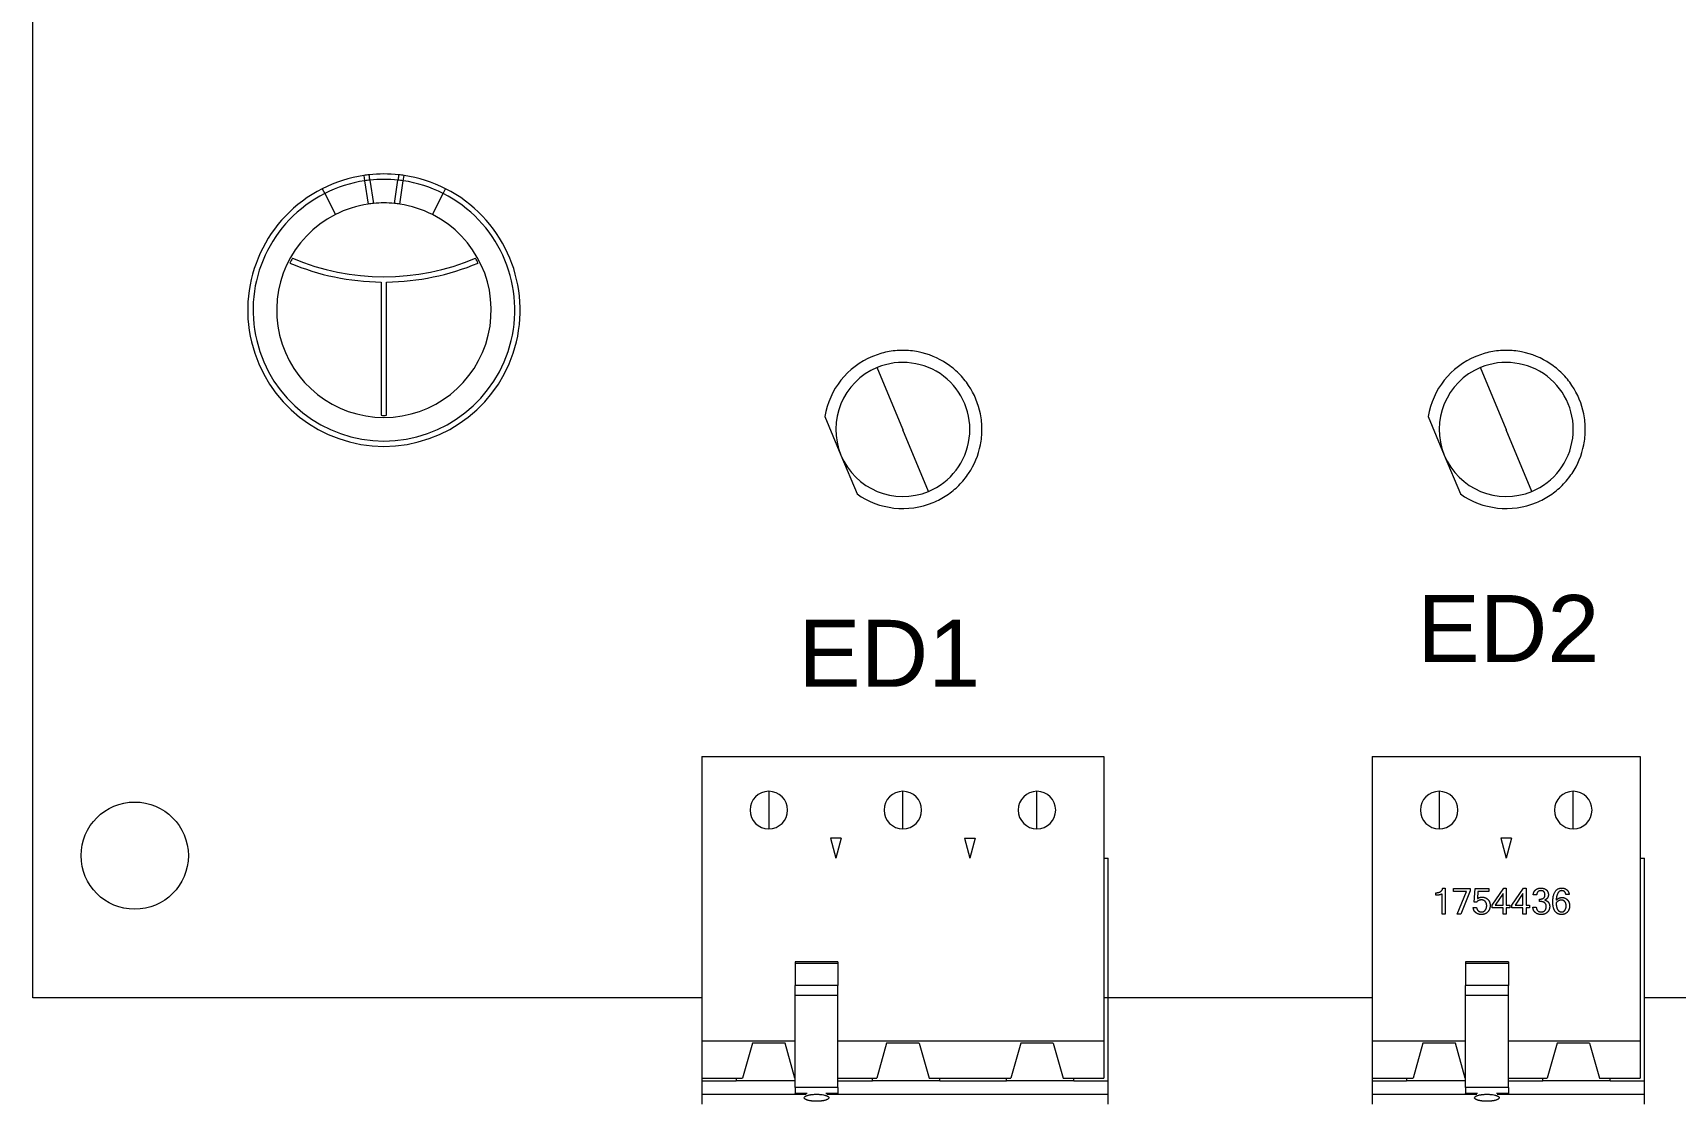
# Model space of a CAD drawing. Header units: millimetres. Extents: x -118 to 1430, y 370 to 1370.
# Drawn here: x 362.7 to 423.9, y 463 to 503 of the extents above; entities that cross this region are included whole.
import ezdxf

# ---------------------------------------------------------------- set-up
doc = ezdxf.new("R2010")
doc.units = ezdxf.units.MM
doc.layers.add('TANGENT EDGES', color=7, linetype='Continuous', lineweight=0)
doc.layers.add('VISIBLE', color=7, linetype='Continuous', lineweight=0)
doc.styles.get("Standard").update_dxf_attribs({"font": 'arial.ttf'})

msp = doc.modelspace()

# ---------------------------------------------------------------- linework, layer by layer
at = {"layer": 'TANGENT EDGES'}
for p, q in [((375.032, 497.641), (375.061, 497.443)), ((375.061, 497.443), (375.191, 496.573)), ((375.26, 497.468), (375.39, 496.597)), ((376.174, 496.597), (376.304, 497.468)), ((376.372, 496.573), (376.502, 497.443)), ((376.502, 497.443), (376.532, 497.641)), ((373.482, 497.146), (373.572, 496.968)), ((373.572, 496.968), (373.971, 496.183)), ((377.593, 496.183), (377.991, 496.968)), ((377.991, 496.968), (378.082, 497.146)), ((395.129, 488.177), (394.175, 490.477)), ((417.629, 488.177), (416.675, 490.477)), ((396.091, 485.858), (395.137, 488.158)), ((418.591, 485.858), (417.637, 488.158)), ((390.133, 474.67), (390.133, 473.27)), ((395.133, 473.27), (395.133, 474.67)), ((400.133, 473.27), (400.133, 474.67)), ((415.133, 474.67), (415.133, 473.27)), ((420.133, 473.27), (420.133, 474.67)), ((392.713, 468.246), (391.113, 468.246)), ((417.713, 468.246), (416.113, 468.246)), ((392.713, 467.425), (391.113, 467.425)), ((417.713, 467.425), (416.113, 467.425)), ((391.561, 463.402), (391.113, 463.402)), ((392.713, 463.402), (392.265, 463.402)), ((416.561, 463.402), (416.113, 463.402)), ((417.713, 463.402), (417.265, 463.402))]:
    msp.add_line(p, q, dxfattribs=at)
for centre, radius, start, end in [((375.782, 492.616), 4.88, 98.49015, 116.92055), ((375.78, 492.63), 4.867, 96.13798, 98.49329), ((375.782, 492.616), 4.88, 83.85882, 96.14118), ((375.783, 492.63), 4.867, 81.50671, 83.86202), ((375.782, 492.616), 4.88, 63.07945, 81.50985), ((375.782, 492.616), 4.88, 116.92064, 63.07936), ((395.133, 488.167), 0.01, 112.52267, 292.52267), ((395.133, 488.167), 0.01, 292.52267, 112.52267), ((417.633, 488.167), 0.01, 112.52267, 292.52267), ((417.633, 488.167), 0.01, 292.52267, 112.52267), ((390.133, 473.97), 0.7, 90, 270), ((390.133, 473.97), 0.7, 270, 90), ((395.133, 473.97), 0.7, 90, 270), ((395.133, 473.97), 0.7, 270, 90), ((400.133, 473.97), 0.7, 90, 270), ((400.133, 473.97), 0.7, 270, 90), ((415.133, 473.97), 0.7, 90, 270), ((415.133, 473.97), 0.7, 270, 90), ((420.133, 473.97), 0.7, 90, 270), ((420.133, 473.97), 0.7, 270, 90)]:
    msp.add_arc(centre, radius, start, end, dxfattribs=at)
for centre, major_axis, ratio, start_param, end_param in [((375.26, 497.469), (-0.03, 0.198), 0.000328, 4.71129, 6.283185), ((376.304, 497.469), (-0.029, -0.198), 0.000506, -3.141545, -1.570256)]:
    msp.add_ellipse(centre, major_axis=major_axis, ratio=ratio, start_param=start_param, end_param=end_param, dxfattribs=at)
at = {"layer": 'VISIBLE'}
for p, q in [((362.689, 466.97), (362.689, 553.57)), ((375.232, 497.667), (375.23, 497.666)), ((376.333, 497.666), (376.332, 497.667)), ((375.682, 493.666), (375.682, 488.695)), ((375.882, 488.695), (375.882, 493.666)), ((392.224, 488.656), (392.824, 487.21)), ((414.724, 488.656), (415.324, 487.21)), ((392.824, 487.21), (393.424, 485.763)), ((415.324, 487.21), (415.924, 485.763)), ((387.633, 475.97), (387.633, 466.97)), ((387.633, 475.97), (402.633, 475.97)), ((402.633, 475.97), (402.633, 466.97)), ((412.633, 475.97), (412.633, 466.97)), ((412.633, 475.97), (422.633, 475.97)), ((422.633, 475.97), (422.633, 466.97)), ((392.834, 472.92), (392.432, 472.92)), ((392.432, 472.92), (392.633, 472.17)), ((392.834, 472.92), (392.633, 472.17)), ((397.432, 472.92), (397.834, 472.92)), ((397.432, 472.92), (397.633, 472.17)), ((397.834, 472.92), (397.633, 472.17)), ((417.834, 472.92), (417.432, 472.92)), ((417.432, 472.92), (417.633, 472.17)), ((417.834, 472.92), (417.633, 472.17)), ((402.633, 472.17), (402.793, 472.17)), ((402.793, 463.87), (402.793, 472.17)), ((422.633, 472.17), (422.793, 472.17)), ((422.793, 463.87), (422.793, 472.17)), ((415.267, 471.06), (415.361, 471.06)), ((415.361, 471.06), (415.361, 470.09)), ((415.667, 470.931), (415.667, 471.044)), ((415.667, 471.044), (416.284, 471.044)), ((416.284, 471.044), (416.284, 470.958)), ((416.435, 470.54), (416.475, 471.044)), ((416.475, 471.044), (416.987, 471.044)), ((416.987, 471.044), (416.987, 470.931)), ((417.106, 470.426), (417.541, 471.056)), ((417.541, 471.056), (417.637, 471.056)), ((417.637, 471.056), (417.637, 470.426)), ((417.848, 470.426), (418.282, 471.056)), ((418.282, 471.056), (418.379, 471.056)), ((418.379, 471.056), (418.379, 470.426)), ((415.009, 470.791), (415.009, 470.887)), ((415.238, 470.09), (415.238, 470.841)), ((416.156, 470.931), (415.667, 470.931)), ((415.8, 470.09), (416.156, 470.931)), ((416.284, 470.958), (415.937, 470.09)), ((416.531, 470.54), (416.435, 470.54)), ((416.58, 470.931), (416.559, 470.666)), ((416.987, 470.931), (416.58, 470.931)), ((417.106, 470.318), (417.106, 470.426)), ((417.514, 470.863), (417.221, 470.426)), ((417.221, 470.426), (417.514, 470.426)), ((417.514, 470.426), (417.514, 470.863)), ((417.637, 470.426), (417.766, 470.426)), ((417.766, 470.426), (417.766, 470.318)), ((417.848, 470.318), (417.848, 470.426)), ((418.255, 470.863), (417.963, 470.426)), ((417.963, 470.426), (418.255, 470.426)), ((418.255, 470.426), (418.255, 470.863)), ((418.379, 470.426), (418.507, 470.426)), ((418.507, 470.426), (418.507, 470.318)), ((418.767, 470.812), (418.64, 470.812)), ((418.872, 470.555), (418.872, 470.651)), ((418.872, 470.651), (418.9, 470.651)), ((418.919, 470.555), (418.872, 470.555)), ((419.981, 470.823), (419.854, 470.823)), ((415.361, 470.09), (415.238, 470.09)), ((415.937, 470.09), (415.8, 470.09)), ((416.401, 470.34), (416.527, 470.34)), ((417.514, 470.318), (417.106, 470.318)), ((417.514, 470.09), (417.514, 470.318)), ((417.637, 470.09), (417.514, 470.09)), ((417.637, 470.318), (417.637, 470.09)), ((417.766, 470.318), (417.637, 470.318)), ((418.255, 470.318), (417.848, 470.318)), ((418.255, 470.09), (418.255, 470.318)), ((418.379, 470.09), (418.255, 470.09)), ((418.507, 470.318), (418.379, 470.318)), ((418.379, 470.318), (418.379, 470.09)), ((418.628, 470.342), (418.755, 470.342)), ((392.713, 468.31), (391.113, 468.31)), ((391.113, 468.31), (391.113, 468.246)), ((391.113, 468.246), (391.113, 467.425)), ((392.713, 468.31), (392.713, 468.246)), ((392.713, 468.246), (392.713, 467.425)), ((417.713, 468.31), (416.113, 468.31)), ((416.113, 468.31), (416.113, 468.246)), ((416.113, 468.246), (416.113, 467.425)), ((417.713, 468.31), (417.713, 468.246)), ((417.713, 468.246), (417.713, 467.425)), ((391.113, 467.055), (391.113, 467.425)), ((392.713, 467.055), (392.713, 467.425)), ((416.113, 467.055), (416.113, 467.425)), ((417.713, 467.055), (417.713, 467.425)), ((387.633, 466.97), (362.689, 466.97)), ((387.633, 466.97), (387.633, 465.344)), ((392.713, 467.055), (391.113, 467.055)), ((391.113, 463.627), (391.113, 467.055)), ((392.713, 463.627), (392.713, 467.055)), ((412.633, 466.97), (402.633, 466.97)), ((412.633, 466.97), (402.633, 466.97)), ((402.633, 466.97), (402.633, 465.344)), ((412.633, 466.97), (412.633, 465.344)), ((417.713, 467.055), (416.113, 467.055)), ((416.113, 463.627), (416.113, 467.055)), ((417.713, 463.627), (417.713, 467.055)), ((422.633, 466.97), (422.633, 465.344)), ((425.133, 466.97), (422.793, 466.97)), ((391.113, 465.344), (387.633, 465.344)), ((387.633, 465.344), (387.633, 463.97)), ((389.528, 465.27), (389.158, 463.97)), ((390.738, 465.27), (389.528, 465.27)), ((391.108, 463.97), (390.738, 465.27)), ((402.633, 465.344), (392.713, 465.344)), ((394.528, 465.27), (394.158, 463.97)), ((395.738, 465.27), (394.528, 465.27)), ((395.738, 465.27), (396.108, 463.97)), ((399.528, 465.27), (399.158, 463.97)), ((400.738, 465.27), (399.528, 465.27)), ((400.738, 465.27), (401.108, 463.97)), ((402.633, 465.344), (402.633, 463.97)), ((416.113, 465.344), (412.633, 465.344)), ((412.633, 465.344), (412.633, 463.97)), ((414.528, 465.27), (414.158, 463.97)), ((415.738, 465.27), (414.528, 465.27)), ((416.108, 463.97), (415.738, 465.27)), ((422.633, 465.344), (417.713, 465.344)), ((419.528, 465.27), (419.158, 463.97)), ((420.738, 465.27), (419.528, 465.27)), ((420.738, 465.27), (421.108, 463.97)), ((422.633, 465.344), (422.633, 463.97)), ((387.633, 463.97), (389.158, 463.97)), ((387.633, 463.97), (387.633, 463.87)), ((387.633, 463.87), (387.633, 463.37)), ((387.633, 463.87), (388.918, 463.87)), ((388.918, 463.97), (388.918, 463.87)), ((391.113, 463.87), (388.918, 463.87)), ((391.108, 463.97), (391.113, 463.97)), ((392.713, 463.627), (391.113, 463.627)), ((391.113, 463.627), (391.113, 463.402)), ((392.713, 463.97), (394.158, 463.97)), ((392.713, 463.87), (393.998, 463.87)), ((392.713, 463.627), (392.713, 463.402)), ((393.998, 463.87), (393.998, 463.97)), ((396.508, 463.87), (393.998, 463.87)), ((396.108, 463.97), (399.158, 463.97)), ((396.508, 463.87), (396.508, 463.97)), ((396.508, 463.87), (398.998, 463.87)), ((398.998, 463.87), (398.998, 463.97)), ((401.508, 463.87), (398.998, 463.87)), ((401.108, 463.97), (402.633, 463.97)), ((401.508, 463.87), (401.508, 463.97)), ((401.508, 463.87), (402.793, 463.87)), ((402.793, 463.37), (402.793, 463.87)), ((412.633, 463.97), (414.158, 463.97)), ((412.633, 463.97), (412.633, 463.87)), ((412.633, 463.87), (412.633, 463.37)), ((412.633, 463.87), (413.918, 463.87)), ((413.918, 463.97), (413.918, 463.87)), ((416.113, 463.87), (413.918, 463.87)), ((416.108, 463.97), (416.113, 463.97)), ((417.713, 463.627), (416.113, 463.627)), ((416.113, 463.627), (416.113, 463.402)), ((417.713, 463.97), (419.158, 463.97)), ((417.713, 463.87), (418.998, 463.87)), ((417.713, 463.627), (417.713, 463.402)), ((418.998, 463.87), (418.998, 463.97)), ((421.508, 463.87), (418.998, 463.87)), ((421.108, 463.97), (422.633, 463.97)), ((421.508, 463.87), (421.508, 463.97)), ((421.508, 463.87), (422.793, 463.87)), ((422.793, 463.37), (422.793, 463.87)), ((387.633, 463.37), (391.532, 463.37)), ((387.633, 463.37), (387.633, 463)), ((391.113, 463.37), (391.113, 463.402)), ((392.295, 463.37), (402.793, 463.37)), ((392.713, 463.37), (392.713, 463.402)), ((402.793, 463), (402.793, 463.37)), ((412.633, 463.37), (416.532, 463.37)), ((412.633, 463.37), (412.633, 463)), ((416.113, 463.37), (416.113, 463.402)), ((417.295, 463.37), (422.793, 463.37)), ((417.713, 463.37), (417.713, 463.402)), ((422.793, 463), (422.793, 463.37))]:
    msp.add_line(p, q, dxfattribs=at)
msp.add_circle((366.489, 472.27), 2, dxfattribs=at)
for centre, radius, start, end in [((375.782, 492.616), 5.08, 98.49006, 116.92064), ((375.782, 492.616), 5.08, 96.23374, 98.49006), ((375.782, 492.616), 5.08, 83.78453, 96.21547), ((375.782, 492.616), 5.08, 81.50994, 83.76626), ((375.782, 492.616), 5.08, 63.07936, 81.50994), ((375.782, 492.616), 5.08, 116.92064, 270), ((375.782, 492.616), 5.08, 270, 63.07936), ((375.782, 492.616), 4, 116.92058, 270.00006), ((375.782, 492.616), 4, 98.49015, 116.92055), ((375.781, 492.624), 3.992, 95.62124, 98.49289), ((375.782, 492.616), 4, 90, 95.62408), ((375.782, 492.616), 4, 84.37592, 90), ((375.782, 492.616), 4, 269.99993, 63.07943), ((375.783, 492.624), 3.992, 81.50711, 84.37876), ((375.782, 492.616), 4, 63.07945, 81.50985), ((375.775, 492.62), 3.916, 150.45217, 153.39154), ((375.782, 502.704), 9.039, 247.16704, 269.3661), ((375.782, 502.704), 8.839, 247.28605, 292.71395), ((375.782, 502.704), 9.039, 270.6339, 292.83296), ((375.788, 492.62), 3.916, 26.60846, 29.54783), ((395.133, 488.167), 2.95, 112.52267, 170.45889), ((395.133, 488.167), 2.95, 101.27267, 112.52267), ((395.133, 488.167), 2.5, 292.52267, 112.52267), ((395.133, 488.167), 2.95, 90.02267, 101.27267), ((395.133, 488.167), 2.95, 78.77267, 90.02267), ((395.133, 488.167), 2.95, 56.27267, 78.77267), ((395.133, 488.167), 2.95, 45.02267, 56.27267), ((417.633, 488.167), 2.95, 112.52267, 170.45889), ((417.633, 488.167), 2.95, 101.27267, 112.52267), ((417.633, 488.167), 2.5, 292.52267, 112.52267), ((417.633, 488.167), 2.95, 90.02267, 101.27267), ((417.633, 488.167), 2.95, 78.77267, 90.02267), ((417.633, 488.167), 2.95, 56.27267, 78.77267), ((417.633, 488.167), 2.95, 45.02267, 56.27267), ((395.133, 488.167), 2.5, 112.52267, 292.52267), ((395.133, 488.167), 2.95, 33.77267, 45.02267), ((417.633, 488.167), 2.5, 112.52267, 292.52267), ((417.633, 488.167), 2.95, 33.77267, 45.02267), ((395.133, 488.167), 2.95, 11.27267, 33.77267), ((417.633, 488.167), 2.95, 11.27267, 33.77267), ((395.133, 488.167), 2.95, 0.02267, 11.27267), ((417.633, 488.167), 2.95, 0.02267, 11.27267), ((375.782, 492.609), 3.916, 268.53659, 271.46341), ((395.133, 488.167), 2.95, 348.77267, 0.02267), ((417.633, 488.167), 2.95, 348.77267, 0.02267), ((395.133, 488.167), 2.95, 326.27267, 348.77267), ((417.633, 488.167), 2.95, 326.27267, 348.77267), ((395.133, 488.167), 2.95, 315.02267, 326.27267), ((417.633, 488.167), 2.95, 315.02267, 326.27267), ((395.133, 488.167), 2.95, 234.58646, 292.52267), ((395.133, 488.167), 2.95, 292.52267, 303.77267), ((395.133, 488.167), 2.95, 303.77267, 315.02267), ((417.633, 488.167), 2.95, 234.58646, 292.52267), ((417.633, 488.167), 2.95, 292.52267, 303.77267), ((417.633, 488.167), 2.95, 303.77267, 315.02267)]:
    msp.add_arc(centre, radius, start, end, dxfattribs=at)
for points in [[(415.009, 470.887), (415.234, 470.887), (415.267, 471.06)], [(418.64, 470.812), (418.654, 470.933), (418.733, 470.997)], [(418.733, 470.997), (418.812, 471.06), (418.927, 471.06)], [(418.929, 470.964), (418.784, 470.964), (418.767, 470.812)], [(418.927, 471.06), (419.054, 471.06), (419.13, 470.991)], [(419.04, 470.926), (419.001, 470.964), (418.929, 470.964)], [(419.13, 470.991), (419.206, 470.922), (419.206, 470.812)], [(419.371, 470.536), (419.371, 471.06), (419.708, 471.06)], [(419.702, 470.964), (419.614, 470.964), (419.559, 470.871)], [(419.854, 470.823), (419.838, 470.964), (419.702, 470.964)], [(419.708, 471.06), (419.816, 471.06), (419.89, 471)], [(419.89, 471), (419.964, 470.941), (419.981, 470.823)], [(415.238, 470.841), (415.164, 470.791), (415.009, 470.791)], [(416.704, 470.619), (416.602, 470.619), (416.531, 470.54)], [(416.559, 470.666), (416.63, 470.723), (416.736, 470.723)], [(416.849, 470.561), (416.794, 470.619), (416.704, 470.619)], [(416.736, 470.723), (416.856, 470.723), (416.944, 470.639)], [(416.905, 470.403), (416.905, 470.503), (416.849, 470.561)], [(416.85, 470.237), (416.905, 470.304), (416.905, 470.403)], [(416.944, 470.639), (417.033, 470.554), (417.033, 470.414)], [(417.033, 470.414), (417.033, 470.267), (416.944, 470.17)], [(418.9, 470.651), (419.079, 470.651), (419.079, 470.815)], [(419.074, 470.507), (419.021, 470.555), (418.919, 470.555)], [(419.079, 470.815), (419.079, 470.887), (419.04, 470.926)], [(419.173, 470.697), (419.14, 470.642), (419.072, 470.614)], [(419.072, 470.614), (419.159, 470.591), (419.207, 470.525)], [(419.127, 470.368), (419.127, 470.458), (419.074, 470.507)], [(419.076, 470.225), (419.127, 470.281), (419.127, 470.368)], [(419.254, 470.371), (419.254, 470.239), (419.163, 470.156)], [(419.206, 470.812), (419.206, 470.751), (419.173, 470.697)], [(419.207, 470.525), (419.254, 470.459), (419.254, 470.371)], [(419.457, 470.193), (419.371, 470.312), (419.371, 470.536)], [(419.692, 470.613), (419.59, 470.613), (419.494, 470.51)], [(419.494, 470.51), (419.497, 470.345), (419.551, 470.258)], [(419.559, 470.871), (419.505, 470.779), (419.495, 470.605)], [(419.495, 470.605), (419.59, 470.708), (419.712, 470.708)], [(419.821, 470.551), (419.773, 470.613), (419.692, 470.613)], [(419.712, 470.708), (419.832, 470.708), (419.914, 470.621)], [(419.87, 470.392), (419.87, 470.489), (419.821, 470.551)], [(419.822, 470.233), (419.87, 470.297), (419.87, 470.392)], [(419.914, 470.621), (419.997, 470.534), (419.997, 470.4)], [(419.997, 470.4), (419.997, 470.264), (419.915, 470.169)], [(416.5, 470.14), (416.414, 470.207), (416.401, 470.34)], [(416.707, 470.073), (416.586, 470.073), (416.5, 470.14)], [(416.527, 470.34), (416.538, 470.254), (416.588, 470.212)], [(416.588, 470.212), (416.637, 470.17), (416.707, 470.17)], [(416.707, 470.17), (416.796, 470.17), (416.85, 470.237)], [(416.944, 470.17), (416.855, 470.073), (416.707, 470.073)], [(418.719, 470.147), (418.634, 470.22), (418.628, 470.342)], [(418.939, 470.073), (418.804, 470.073), (418.719, 470.147)], [(418.755, 470.342), (418.755, 470.271), (418.803, 470.22)], [(418.803, 470.22), (418.85, 470.17), (418.939, 470.17)], [(418.939, 470.17), (419.025, 470.17), (419.076, 470.225)], [(419.163, 470.156), (419.073, 470.073), (418.939, 470.073)], [(419.698, 470.073), (419.543, 470.073), (419.457, 470.193)], [(419.551, 470.258), (419.605, 470.17), (419.695, 470.17)], [(419.695, 470.17), (419.775, 470.17), (419.822, 470.233)], [(419.915, 470.169), (419.833, 470.073), (419.698, 470.073)]]:
    msp.add_open_spline(points, degree=2, dxfattribs=at)
for points, knots in [([(391.478, 463.198), (391.472, 463.203), (391.468, 463.208), (391.464, 463.213), (391.46, 463.218), (391.458, 463.223), (391.456, 463.228), (391.454, 463.237), (391.455, 463.247), (391.459, 463.256)], [2.0048581, 2.0048581, 2.0048581, 2.0048581, 2.0591781, 2.0591781, 2.0591781, 2.1134097, 2.1134097, 2.1134097, 2.2105486, 2.2105486, 2.2105486, 2.2105486]), ([(391.459, 463.256), (391.459, 463.257), (391.46, 463.258), (391.46, 463.259), (391.463, 463.264), (391.467, 463.269), (391.472, 463.274), (391.477, 463.279), (391.483, 463.284), (391.49, 463.289), (391.496, 463.293), (391.504, 463.298), (391.513, 463.303), (391.522, 463.307), (391.532, 463.312), (391.542, 463.316), (391.553, 463.32), (391.564, 463.324), (391.577, 463.328), (391.589, 463.332), (391.602, 463.335), (391.616, 463.338), (391.629, 463.342), (391.644, 463.345), (391.659, 463.348), (391.666, 463.349), (391.674, 463.351), (391.681, 463.352), (391.689, 463.353), (391.697, 463.354), (391.705, 463.356), (391.721, 463.358), (391.738, 463.36), (391.755, 463.362), (391.763, 463.363), (391.772, 463.364), (391.78, 463.364), (391.789, 463.365), (391.797, 463.366), (391.806, 463.366), (391.824, 463.368), (391.841, 463.368), (391.859, 463.369), (391.877, 463.37), (391.895, 463.37), (391.913, 463.37)], [2.2105486, 2.2105486, 2.2105486, 2.2105486, 2.2216247, 2.2216247, 2.2216247, 2.2759317, 2.2759317, 2.2759317, 2.3299268, 2.3299268, 2.3299268, 2.3840773, 2.3840773, 2.3840773, 2.4384124, 2.4384124, 2.4384124, 2.4925399, 2.4925399, 2.4925399, 2.5464815, 2.5464815, 2.5464815, 2.6005234, 2.6005234, 2.6005234, 2.6274693, 2.6274693, 2.6274693, 2.6544262, 2.6544262, 2.6544262, 2.70843, 2.70843, 2.70843, 2.7353823, 2.7353823, 2.7353823, 2.7623324, 2.7623324, 2.7623324, 2.816373, 2.816373, 2.816373, 2.8702953, 2.8702953, 2.8702953, 2.8702953]), ([(391.913, 463.107), (391.901, 463.107), (391.889, 463.107), (391.877, 463.108), (391.865, 463.108), (391.853, 463.108), (391.842, 463.109), (391.83, 463.109), (391.818, 463.11), (391.806, 463.111), (391.795, 463.112), (391.783, 463.113), (391.772, 463.114), (391.761, 463.115), (391.749, 463.116), (391.738, 463.117), (391.727, 463.119), (391.716, 463.12), (391.706, 463.122), (391.695, 463.123), (391.685, 463.125), (391.674, 463.127), (391.664, 463.128), (391.654, 463.13), (391.645, 463.132), (391.635, 463.134), (391.625, 463.136), (391.616, 463.139), (391.607, 463.141), (391.598, 463.143), (391.59, 463.146), (391.582, 463.148), (391.573, 463.15), (391.566, 463.153), (391.558, 463.156), (391.55, 463.158), (391.543, 463.161), (391.536, 463.164), (391.529, 463.167), (391.523, 463.17), (391.517, 463.173), (391.511, 463.176), (391.505, 463.179), (391.5, 463.182), (391.495, 463.185), (391.49, 463.188), (391.486, 463.191), (391.482, 463.194), (391.478, 463.198)], [1.4329539, 1.4329539, 1.4329539, 1.4329539, 1.4688088, 1.4688088, 1.4688088, 1.5047575, 1.5047575, 1.5047575, 1.5406875, 1.5406875, 1.5406875, 1.5764951, 1.5764951, 1.5764951, 1.6123262, 1.6123262, 1.6123262, 1.6481983, 1.6481983, 1.6481983, 1.6840015, 1.6840015, 1.6840015, 1.7198212, 1.7198212, 1.7198212, 1.7556962, 1.7556962, 1.7556962, 1.7915158, 1.7915158, 1.7915158, 1.827353, 1.827353, 1.827353, 1.8633412, 1.8633412, 1.8633412, 1.899371, 1.899371, 1.899371, 1.9353274, 1.9353274, 1.9353274, 1.9711343, 1.9711343, 1.9711343, 2.0070686, 2.0070686, 2.0070686, 2.0070686]), ([(391.913, 463.37), (391.931, 463.37), (391.949, 463.37), (391.967, 463.369), (391.985, 463.368), (392.003, 463.368), (392.02, 463.366), (392.055, 463.364), (392.089, 463.36), (392.121, 463.356), (392.153, 463.351), (392.183, 463.345), (392.211, 463.338), (392.224, 463.335), (392.237, 463.332), (392.25, 463.328), (392.262, 463.324), (392.273, 463.32), (392.284, 463.316), (392.294, 463.312), (392.304, 463.307), (392.313, 463.303), (392.322, 463.298), (392.33, 463.294), (392.337, 463.289), (392.343, 463.284), (392.349, 463.279), (392.354, 463.274), (392.359, 463.269), (392.363, 463.264), (392.366, 463.259), (392.366, 463.258), (392.367, 463.257), (392.367, 463.256)], [0, 0, 0, 0, 0.054, 0.054, 0.054, 0.1081119, 0.1081119, 0.1081119, 0.2160335, 0.2160335, 0.2160335, 0.3239429, 0.3239429, 0.3239429, 0.3778641, 0.3778641, 0.3778641, 0.4319972, 0.4319972, 0.4319972, 0.4862463, 0.4862463, 0.4862463, 0.5402406, 0.5402406, 0.5402406, 0.5943776, 0.5943776, 0.5943776, 0.6487161, 0.6487161, 0.6487161, 0.6597773, 0.6597773, 0.6597773, 0.6597773]), ([(392.201, 463.137), (392.191, 463.134), (392.181, 463.132), (392.17, 463.13), (392.159, 463.128), (392.148, 463.126), (392.137, 463.124), (392.126, 463.122), (392.114, 463.121), (392.102, 463.119), (392.09, 463.117), (392.078, 463.116), (392.066, 463.115), (392.054, 463.114), (392.041, 463.113), (392.029, 463.112), (392.016, 463.111), (392.003, 463.11), (391.991, 463.109), (391.978, 463.109), (391.965, 463.108), (391.952, 463.108), (391.939, 463.107), (391.926, 463.107), (391.913, 463.107)], [1.1221288, 1.1221288, 1.1221288, 1.1221288, 1.1611473, 1.1611473, 1.1611473, 1.2000646, 1.2000646, 1.2000646, 1.2390162, 1.2390162, 1.2390162, 1.2780027, 1.2780027, 1.2780027, 1.316905, 1.316905, 1.316905, 1.3558904, 1.3558904, 1.3558904, 1.394915, 1.394915, 1.394915, 1.4338398, 1.4338398, 1.4338398, 1.4338398]), ([(392.348, 463.198), (392.345, 463.195), (392.341, 463.192), (392.337, 463.189), (392.333, 463.186), (392.328, 463.183), (392.323, 463.18), (392.319, 463.177), (392.313, 463.175), (392.308, 463.172), (392.302, 463.169), (392.296, 463.167), (392.29, 463.164), (392.284, 463.161), (392.277, 463.159), (392.27, 463.156), (392.264, 463.154), (392.256, 463.152), (392.249, 463.149), (392.234, 463.145), (392.218, 463.14), (392.201, 463.137)], [0.8611269, 0.8611269, 0.8611269, 0.8611269, 0.8938324, 0.8938324, 0.8938324, 0.9265792, 0.9265792, 0.9265792, 0.959467, 0.959467, 0.959467, 0.9924119, 0.9924119, 0.9924119, 1.0253249, 1.0253249, 1.0253249, 1.0581198, 1.0581198, 1.0581198, 1.1235306, 1.1235306, 1.1235306, 1.1235306]), ([(392.367, 463.256), (392.369, 463.252), (392.37, 463.248), (392.371, 463.243), (392.372, 463.238), (392.371, 463.233), (392.37, 463.228), (392.368, 463.223), (392.366, 463.218), (392.362, 463.213), (392.359, 463.208), (392.354, 463.202), (392.348, 463.198)], [0.6597773, 0.6597773, 0.6597773, 0.6597773, 0.7028642, 0.7028642, 0.7028642, 0.7568669, 0.7568669, 0.7568669, 0.8111794, 0.8111794, 0.8111794, 0.8654371, 0.8654371, 0.8654371, 0.8654371]), ([(416.478, 463.198), (416.472, 463.203), (416.468, 463.208), (416.464, 463.213), (416.46, 463.218), (416.458, 463.223), (416.456, 463.228), (416.454, 463.237), (416.455, 463.247), (416.459, 463.256)], [2.0048581, 2.0048581, 2.0048581, 2.0048581, 2.0591781, 2.0591781, 2.0591781, 2.1134097, 2.1134097, 2.1134097, 2.2105486, 2.2105486, 2.2105486, 2.2105486]), ([(416.459, 463.256), (416.459, 463.257), (416.46, 463.258), (416.46, 463.259), (416.463, 463.264), (416.467, 463.269), (416.472, 463.274), (416.477, 463.279), (416.483, 463.284), (416.49, 463.289), (416.496, 463.293), (416.504, 463.298), (416.513, 463.303), (416.522, 463.307), (416.532, 463.312), (416.542, 463.316), (416.553, 463.32), (416.564, 463.324), (416.577, 463.328), (416.589, 463.332), (416.602, 463.335), (416.616, 463.338), (416.629, 463.342), (416.644, 463.345), (416.659, 463.348), (416.666, 463.349), (416.674, 463.351), (416.681, 463.352), (416.689, 463.353), (416.697, 463.354), (416.705, 463.356), (416.721, 463.358), (416.738, 463.36), (416.755, 463.362), (416.763, 463.363), (416.772, 463.364), (416.78, 463.364), (416.789, 463.365), (416.797, 463.366), (416.806, 463.366), (416.824, 463.368), (416.841, 463.368), (416.859, 463.369), (416.877, 463.37), (416.895, 463.37), (416.913, 463.37)], [2.2105486, 2.2105486, 2.2105486, 2.2105486, 2.2216247, 2.2216247, 2.2216247, 2.2759317, 2.2759317, 2.2759317, 2.3299268, 2.3299268, 2.3299268, 2.3840773, 2.3840773, 2.3840773, 2.4384124, 2.4384124, 2.4384124, 2.4925399, 2.4925399, 2.4925399, 2.5464815, 2.5464815, 2.5464815, 2.6005234, 2.6005234, 2.6005234, 2.6274693, 2.6274693, 2.6274693, 2.6544262, 2.6544262, 2.6544262, 2.70843, 2.70843, 2.70843, 2.7353823, 2.7353823, 2.7353823, 2.7623324, 2.7623324, 2.7623324, 2.816373, 2.816373, 2.816373, 2.8702953, 2.8702953, 2.8702953, 2.8702953]), ([(416.913, 463.107), (416.901, 463.107), (416.889, 463.107), (416.877, 463.108), (416.865, 463.108), (416.853, 463.108), (416.842, 463.109), (416.83, 463.109), (416.818, 463.11), (416.806, 463.111), (416.795, 463.112), (416.783, 463.113), (416.772, 463.114), (416.761, 463.115), (416.749, 463.116), (416.738, 463.117), (416.727, 463.119), (416.716, 463.12), (416.706, 463.122), (416.695, 463.123), (416.685, 463.125), (416.674, 463.127), (416.664, 463.128), (416.654, 463.13), (416.645, 463.132), (416.635, 463.134), (416.625, 463.136), (416.616, 463.139), (416.607, 463.141), (416.598, 463.143), (416.59, 463.146), (416.582, 463.148), (416.573, 463.15), (416.566, 463.153), (416.558, 463.156), (416.55, 463.158), (416.543, 463.161), (416.536, 463.164), (416.529, 463.167), (416.523, 463.17), (416.517, 463.173), (416.511, 463.176), (416.505, 463.179), (416.5, 463.182), (416.495, 463.185), (416.49, 463.188), (416.486, 463.191), (416.482, 463.194), (416.478, 463.198)], [1.4329539, 1.4329539, 1.4329539, 1.4329539, 1.4688088, 1.4688088, 1.4688088, 1.5047575, 1.5047575, 1.5047575, 1.5406875, 1.5406875, 1.5406875, 1.5764951, 1.5764951, 1.5764951, 1.6123262, 1.6123262, 1.6123262, 1.6481983, 1.6481983, 1.6481983, 1.6840015, 1.6840015, 1.6840015, 1.7198212, 1.7198212, 1.7198212, 1.7556962, 1.7556962, 1.7556962, 1.7915158, 1.7915158, 1.7915158, 1.827353, 1.827353, 1.827353, 1.8633412, 1.8633412, 1.8633412, 1.899371, 1.899371, 1.899371, 1.9353274, 1.9353274, 1.9353274, 1.9711343, 1.9711343, 1.9711343, 2.0070686, 2.0070686, 2.0070686, 2.0070686]), ([(416.913, 463.37), (416.931, 463.37), (416.949, 463.37), (416.967, 463.369), (416.985, 463.368), (417.003, 463.368), (417.02, 463.366), (417.055, 463.364), (417.089, 463.36), (417.121, 463.356), (417.153, 463.351), (417.183, 463.345), (417.211, 463.338), (417.224, 463.335), (417.237, 463.332), (417.25, 463.328), (417.262, 463.324), (417.273, 463.32), (417.284, 463.316), (417.294, 463.312), (417.304, 463.307), (417.313, 463.303), (417.322, 463.298), (417.33, 463.294), (417.337, 463.289), (417.343, 463.284), (417.349, 463.279), (417.354, 463.274), (417.359, 463.269), (417.363, 463.264), (417.366, 463.259), (417.366, 463.258), (417.367, 463.257), (417.367, 463.256)], [0, 0, 0, 0, 0.054, 0.054, 0.054, 0.1081119, 0.1081119, 0.1081119, 0.2160335, 0.2160335, 0.2160335, 0.3239429, 0.3239429, 0.3239429, 0.3778641, 0.3778641, 0.3778641, 0.4319972, 0.4319972, 0.4319972, 0.4862463, 0.4862463, 0.4862463, 0.5402406, 0.5402406, 0.5402406, 0.5943776, 0.5943776, 0.5943776, 0.6487161, 0.6487161, 0.6487161, 0.6597773, 0.6597773, 0.6597773, 0.6597773]), ([(417.201, 463.137), (417.191, 463.134), (417.181, 463.132), (417.17, 463.13), (417.159, 463.128), (417.148, 463.126), (417.137, 463.124), (417.126, 463.122), (417.114, 463.121), (417.102, 463.119), (417.09, 463.117), (417.078, 463.116), (417.066, 463.115), (417.054, 463.114), (417.041, 463.113), (417.029, 463.112), (417.016, 463.111), (417.003, 463.11), (416.991, 463.109), (416.978, 463.109), (416.965, 463.108), (416.952, 463.108), (416.939, 463.107), (416.926, 463.107), (416.913, 463.107)], [1.1221288, 1.1221288, 1.1221288, 1.1221288, 1.1611473, 1.1611473, 1.1611473, 1.2000646, 1.2000646, 1.2000646, 1.2390162, 1.2390162, 1.2390162, 1.2780027, 1.2780027, 1.2780027, 1.316905, 1.316905, 1.316905, 1.3558904, 1.3558904, 1.3558904, 1.394915, 1.394915, 1.394915, 1.4338398, 1.4338398, 1.4338398, 1.4338398]), ([(417.348, 463.198), (417.345, 463.195), (417.341, 463.192), (417.337, 463.189), (417.333, 463.186), (417.328, 463.183), (417.323, 463.18), (417.319, 463.177), (417.313, 463.175), (417.308, 463.172), (417.302, 463.169), (417.296, 463.167), (417.29, 463.164), (417.284, 463.161), (417.277, 463.159), (417.27, 463.156), (417.264, 463.154), (417.256, 463.152), (417.249, 463.149), (417.234, 463.145), (417.218, 463.14), (417.201, 463.137)], [0.8611269, 0.8611269, 0.8611269, 0.8611269, 0.8938324, 0.8938324, 0.8938324, 0.9265792, 0.9265792, 0.9265792, 0.959467, 0.959467, 0.959467, 0.9924119, 0.9924119, 0.9924119, 1.0253249, 1.0253249, 1.0253249, 1.0581198, 1.0581198, 1.0581198, 1.1235306, 1.1235306, 1.1235306, 1.1235306]), ([(417.367, 463.256), (417.369, 463.252), (417.37, 463.248), (417.371, 463.243), (417.372, 463.238), (417.371, 463.233), (417.37, 463.228), (417.368, 463.223), (417.366, 463.218), (417.362, 463.213), (417.359, 463.208), (417.354, 463.202), (417.348, 463.198)], [0.6597773, 0.6597773, 0.6597773, 0.6597773, 0.7028642, 0.7028642, 0.7028642, 0.7568669, 0.7568669, 0.7568669, 0.8111794, 0.8111794, 0.8111794, 0.8654371, 0.8654371, 0.8654371, 0.8654371])]:
    msp.add_open_spline(points, degree=3, knots=knots, dxfattribs=at)

# ---------------------------------------------------------------- texts
at = {"char_height": 2.5, "attachment_point": 5}
for s, insert in [('ED2', (417.713, 480.741)), ('ED1', (394.625, 479.817))]:
    msp.add_mtext_dynamic_manual_height_columns(s, width=26.81393, gutter_width=12.5, heights=[0], dxfattribs=dict(at, insert=insert))

doc.saveas('drawing.dxf')
